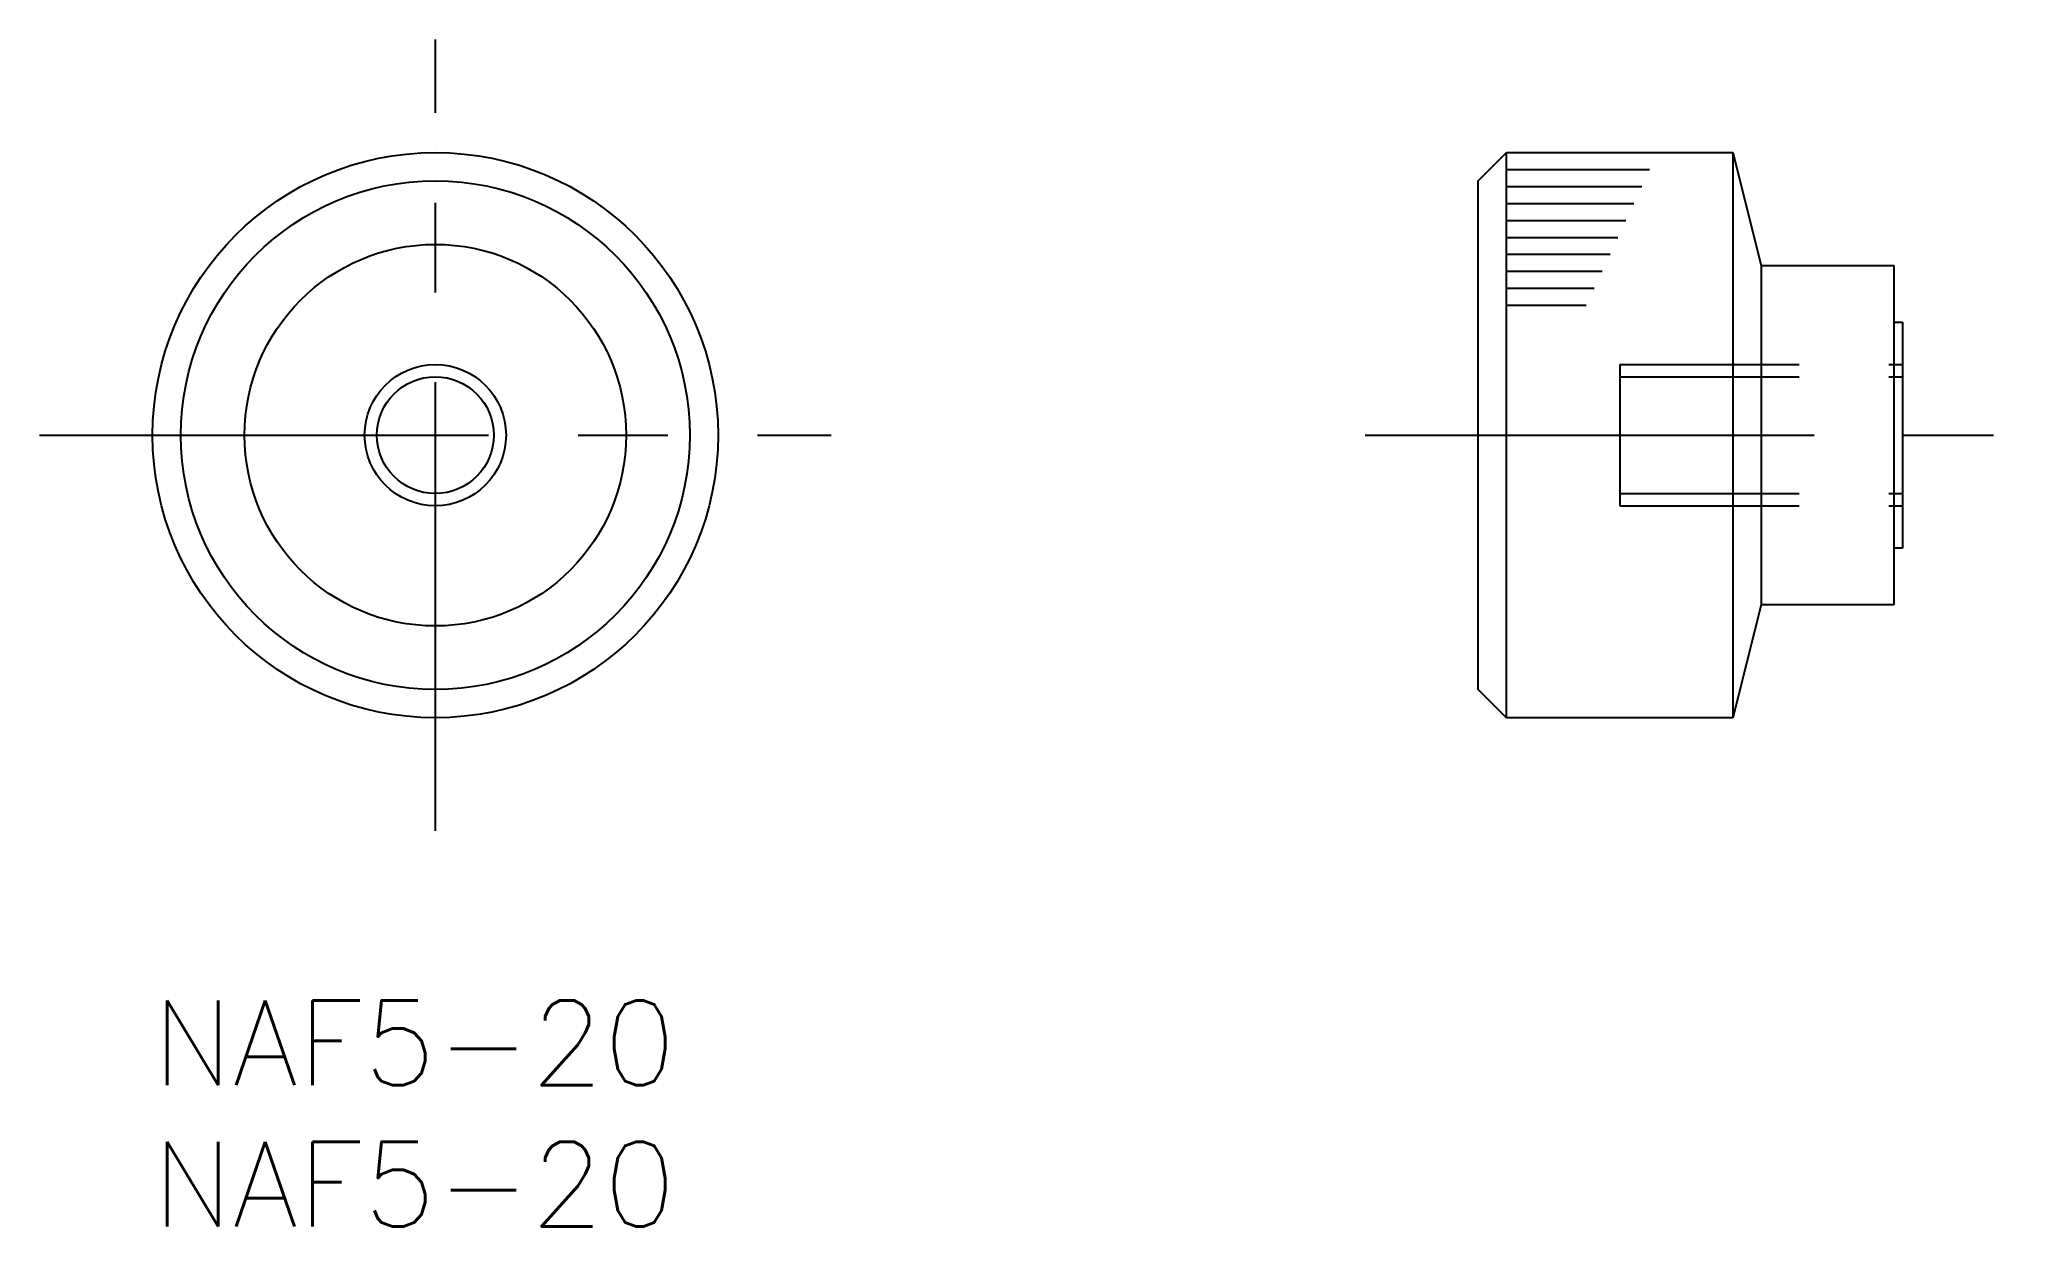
# Model space of a CAD drawing. Extents: x -4 to 65.9, y -8 to 34.
import ezdxf

# ---------------------------------------------------------------- set-up
doc = ezdxf.new("R2010")
doc.units = 0
doc.header["$LTSCALE"] = 0.5
doc.linetypes.add('CENTER', pattern=[50.8, 31.75, -6.35, 6.35, -6.35])
doc.linetypes.add('DASHED', pattern=[19.05, 12.7, -6.35])
for name, color, linetype in [('MSM_CENTER', 1, 'CENTER'), ('MSM_CONTINUOUS', 7, 'CONTINUOUS'), ('MSM_DASHED', 4, 'DASHED'), ('MSM_NARROW', 5, 'CONTINUOUS'), ('MSM_PART_NUMBER', 7, 'CONTINUOUS')]:
    doc.layers.add(name, color=color, linetype=linetype)
doc.styles.get("Standard").update_dxf_attribs({"font": 'txt.shx', "height": 3, "bigfont": 'bigfont.shx'})

# ---------------------------------------------------------------- blocks, each defined once
blk = doc.blocks.new('*U2')
at = {"layer": 'MSM_PART_NUMBER'}
blk.add_text('NAF5-20', height=3, dxfattribs=at).set_placement((0, -3))
blk = doc.blocks.new('*U3')
at = {"layer": 'MSM_PART_NUMBER'}
blk.add_text('NAF5-20', height=3, dxfattribs=at).set_placement((0, -8))

msp = doc.modelspace()

# ---------------------------------------------------------------- linework, layer by layer
at = {"layer": 'MSM_CENTER'}
for p, q in [((10, 6), (10, 34)), ((-4, 20), (24, 20)), ((42.89, 20), (65.89, 20))]:
    msp.add_line(p, q, dxfattribs=at)
at = {"layer": 'MSM_CONTINUOUS'}
for p, q in [((46.89, 29), (47.89, 30)), ((47.89, 10), (47.89, 30)), ((47.89, 30), (55.89, 30)), ((55.89, 30), (56.89, 26)), ((55.89, 30), (55.89, 10)), ((46.89, 11), (46.89, 29)), ((56.89, 26), (56.89, 14)), ((56.89, 26), (61.59, 26)), ((61.59, 26), (61.59, 14)), ((61.59, 24), (61.89, 24)), ((61.89, 24), (61.89, 16)), ((61.89, 16), (61.59, 16)), ((56.89, 14), (55.89, 10)), ((61.59, 14), (56.89, 14)), ((47.89, 10), (46.89, 11)), ((55.89, 10), (47.89, 10))]:
    msp.add_line(p, q, dxfattribs=at)
for radius in [10, 9, 6.75, 2.067]:
    msp.add_circle((10, 20), radius, dxfattribs=at)
at = {"layer": 'MSM_DASHED'}
for p, q in [((51.89, 22.5), (61.89, 22.5)), ((51.89, 22.5), (51.89, 17.5)), ((51.89, 22.067), (61.89, 22.067)), ((51.89, 17.933), (61.89, 17.933)), ((51.89, 17.5), (61.89, 17.5))]:
    msp.add_line(p, q, dxfattribs=at)
at = {"layer": 'MSM_NARROW'}
for p, q in [((47.89, 29.4), (52.947, 29.4)), ((47.89, 28.8), (52.668, 28.8)), ((47.89, 28.2), (52.388, 28.2)), ((47.89, 27.6), (52.108, 27.6)), ((47.89, 27), (51.828, 27)), ((47.89, 26.4), (51.548, 26.4)), ((47.89, 25.8), (51.269, 25.8)), ((47.89, 25.2), (50.989, 25.2)), ((47.89, 24.6), (50.709, 24.6))]:
    msp.add_line(p, q, dxfattribs=at)
msp.add_circle((10, 20), 2.5, dxfattribs=at)

# ---------------------------------------------------------------- block references
at = {"layer": 'MSM_CONTINUOUS'}
for name in ['*U2', '*U3']:
    msp.add_blockref(name, (0, 0), dxfattribs=at)

doc.saveas('drawing.dxf')
